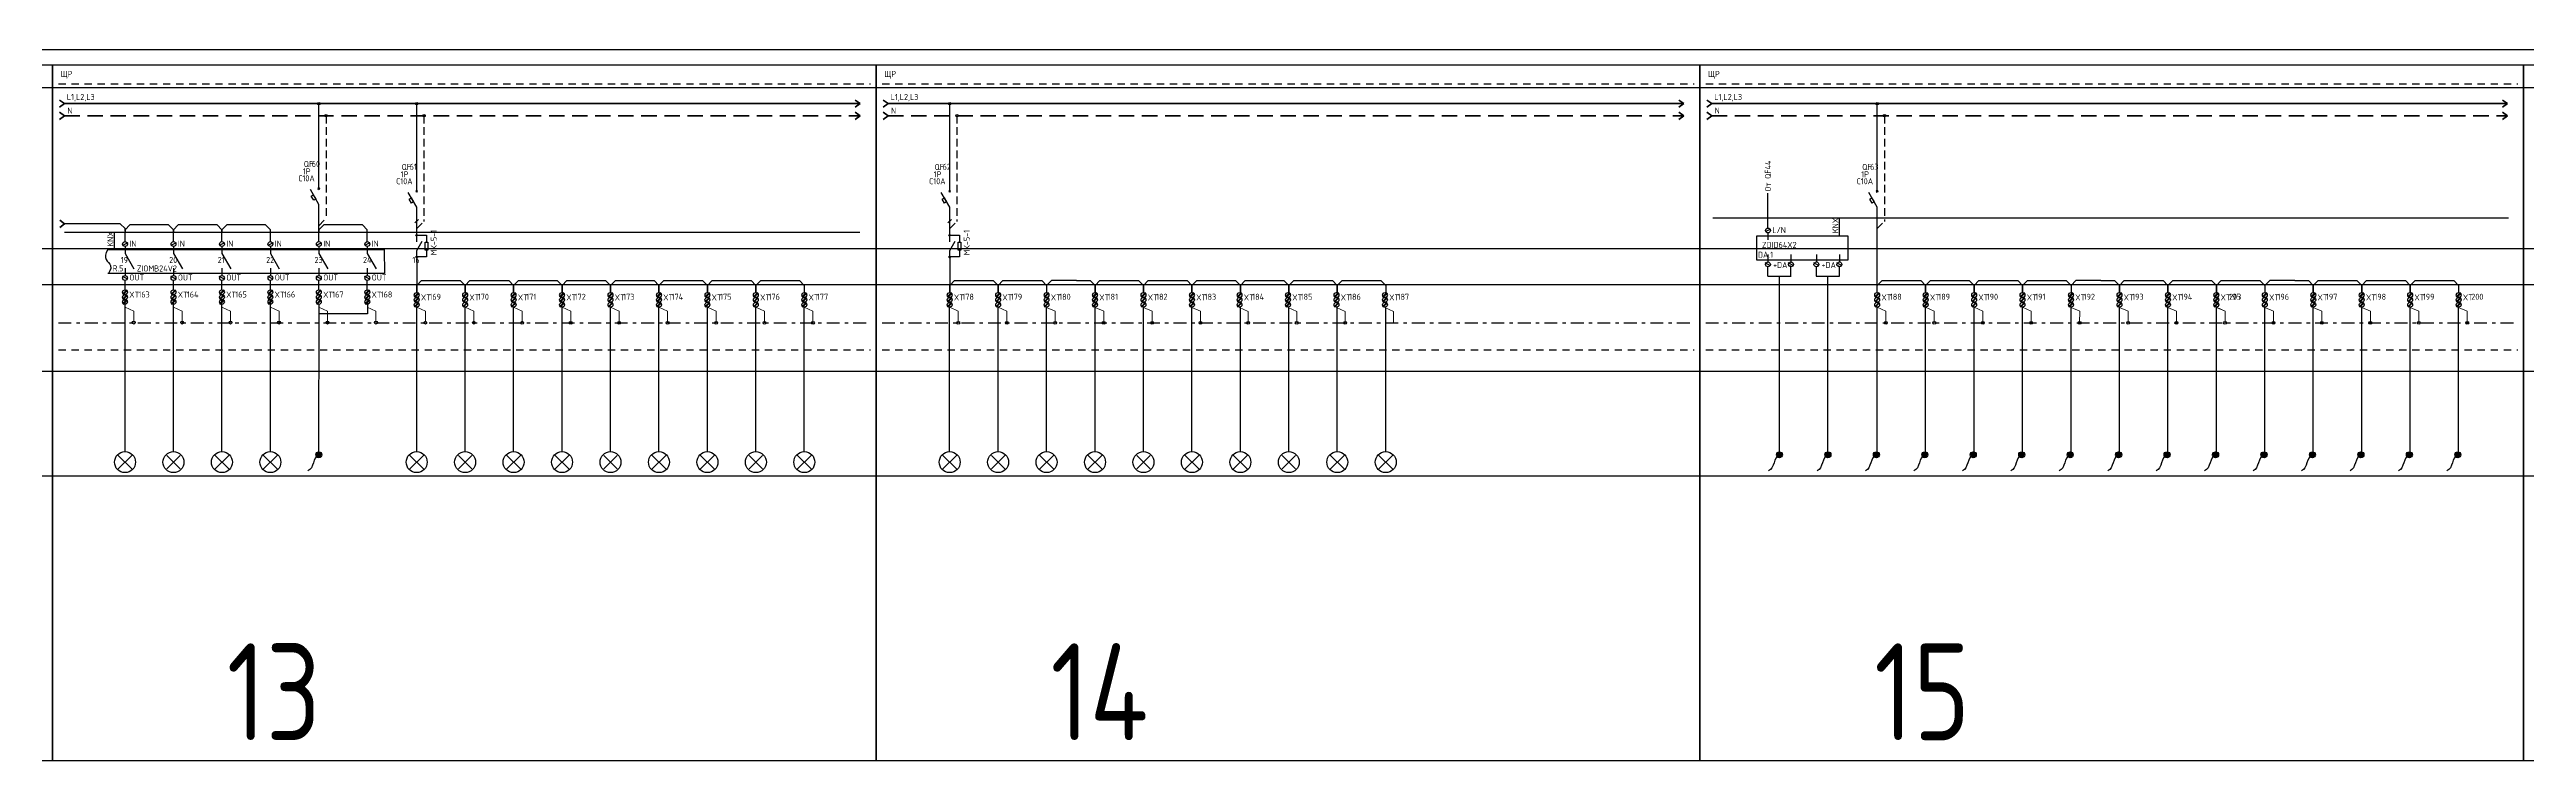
# Model space of a CAD drawing. Header units: millimetres. Extents: x -174 to 283928, y 1291 to 21053.
# Drawn here: x 4134 to 5156, y 1291 to 1584 of the extents above; entities that cross this region are included whole.
import ezdxf
from ezdxf.enums import TextEntityAlignment as Align

# ---------------------------------------------------------------- set-up
doc = ezdxf.new("R2010")
doc.units = ezdxf.units.MM
for name, pattern in [('HIDDEN2', [4.7625, 3.175, -1.5875]), ('JIS_02_0.7', [1.35, 0.75, -0.6]), ('Штрихштриховая', [10.936111, 5.291667, -2.116667, 1.411111, -2.116667])]:
    doc.linetypes.add(name, pattern=pattern)
doc.layers.add('0-Область подсчета', color=152, linetype='Continuous', plot=False, transparency=0.5)
for name, color, linetype in [('0_XT', 7, 'Continuous'), ('0_ХТ', 7, 'Continuous'), ('Нумерация QF', 7, 'Continuous')]:
    doc.layers.add(name, color=color, linetype=linetype)
doc.layers.add('_0_ PE_проводник', color=3, linetype='Штрихштриховая', lineweight=20)
doc.styles.add('UNC_A', font='GOST2304A.ttf')
doc.styles.add('Unecom', font='GOST2304A.ttf', dxfattribs={"height": 2.5})

# ---------------------------------------------------------------- blocks, each defined once
blk = doc.blocks.new('*U243')
at = {"color": 0, "lineweight": 30}
for p, q in [((-2.8, 2.8), (2.8, -2.8)), ((-2.8, -2.8), (2.8, 2.8))]:
    blk.add_line(p, q, dxfattribs=at)
blk.add_circle((0, 0), 4.33, dxfattribs=at)
blk = doc.blocks.new('XT')
at = {"color": 32, "true_color": 0xcd6928}
for p, q in [((0.8, 0), (-1, -1.8)), ((1, -0.2), (-0.8, -2))]:
    blk.add_line(p, q, dxfattribs=at)
at = {"color": 5}
for p, q in [((0.8, -2), (-1, -3.8)), ((1, -2.2), (-0.8, -4))]:
    blk.add_line(p, q, dxfattribs=at)
at = {"color": 3}
for p, q in [((0.8, -4), (-1, -5.8)), ((1, -4.2), (-0.8, -6))]:
    blk.add_line(p, q, dxfattribs=at)
at = {"color": 32, "true_color": 0xcd6928}
blk.add_circle((0, -1), 1, dxfattribs=at)
at = {"color": 5}
blk.add_circle((0, -3), 1, dxfattribs=at)
at = {"color": 3}
blk.add_circle((0, -5), 1, dxfattribs=at)
at = {"style": 'UNC_A'}
blk.add_attdef('1', (1.7, 0.1), '', height=2.5, dxfattribs=at)
blk = doc.blocks.new('*U241')
at = {"color": 0, "lineweight": 30}
for p, q in [((-2.8, 2.8), (2.8, -2.8)), ((-2.8, -2.8), (2.8, 2.8))]:
    blk.add_line(p, q, dxfattribs=at)
blk.add_circle((0, 0), 4.33, dxfattribs=at)
blk = doc.blocks.new('*U242')
at = {"color": 0, "lineweight": 30}
for p, q in [((-2.8, 2.8), (2.8, -2.8)), ((-2.8, -2.8), (2.8, 2.8))]:
    blk.add_line(p, q, dxfattribs=at)
blk.add_circle((0, 0), 4.33, dxfattribs=at)
blk = doc.blocks.new('*U28')
at = {"lineweight": 25}
blk.add_line((-0.7, -0.7), (0.7, 0.7), dxfattribs=at)
blk = doc.blocks.new('*U291')
for p, q in [((0, -36.3), (0, 0)), ((0, -42.8), (-3.5, -36.7)), ((-0.4, -36.6), (0.4, -35.9)), ((0.4, -36.6), (-0.4, -35.9)), ((0, -54.3), (0, -42.8))]:
    blk.add_line(p, q)
at = {"color": 4, "linetype": 'HIDDEN2'}
for p in [(3, -5), (0, -51.6)]:
    blk.add_line(p, (3, -48.6), dxfattribs=at)
blk.add_lwpolyline([(-2.1, -41.1), (-3.1, -39.4), (-2.3, -38.9), (-1.3, -40.6)], close=True)
for centre in [(0, 0), (3, -5)]:
    blk.add_circle(centre, 0.5)
at = {"insert": (-6.2, -24.9), "char_height": 2.5, "attachment_point": 1, "style": 'Unecom'}
blk.add_mtext_dynamic_manual_height_columns('\\pxql;QF', width=5.707, gutter_width=12.5, heights=[4.37], dxfattribs=at)
at = {"style": 'Unecom'}
for tag, p in [('P', (-3.4, -30.4)), ('A', (-1.7, -33.3))]:
    blk.add_attdef(tag, text='', height=2.5, dxfattribs=at).set_placement(p, align=Align.RIGHT)
blk.add_attdef('N', (-3.2, -27.4), '', height=2.5, dxfattribs=at)
blk = doc.blocks.new('MK-5-1')
at = {"lineweight": 25}
for p, q in [((-0.5, -0.5), (0.5, 0.5)), ((-0.5, -15.3), (0.5, -14.2))]:
    blk.add_line(p, q, dxfattribs=at)
for p, q in [((0, -4.4), (0, -0.5)), ((0, -10.4), (3.7, -4)), ((0, -14.2), (0, -10.4))]:
    blk.add_line(p, q)
at = {"ltscale": 5}
for points in [[(0, 0), (6.7, 0), (6.7, -4.6)], [(6.7, -10.1), (6.7, -14.7), (0, -14.7)]]:
    blk.add_lwpolyline(points, dxfattribs=at)
blk.add_lwpolyline([(5.8, -4.6), (7.6, -4.6), (7.6, -10.1), (5.8, -10.1)], close=True, dxfattribs=at)
at = {"lineweight": 25}
for centre in [(0, 0), (0, -14.7)]:
    blk.add_circle(centre, 0.5, dxfattribs=at)
at = {"ltscale": 5, "style": 'Unecom'}
blk.add_attdef('№', text='', height=2.5, dxfattribs=at).set_placement((8.4, -7.6), align=Align.MIDDLE_LEFT)
blk = doc.blocks.new('*U248')
at = {"color": 0, "lineweight": 30}
for p, q in [((-2.8, 2.8), (2.8, -2.8)), ((-2.8, -2.8), (2.8, 2.8))]:
    blk.add_line(p, q, dxfattribs=at)
blk.add_circle((0, 0), 4.33, dxfattribs=at)
blk = doc.blocks.new('*U249')
at = {"color": 0, "lineweight": 30}
for p, q in [((-2.8, 2.8), (2.8, -2.8)), ((-2.8, -2.8), (2.8, 2.8))]:
    blk.add_line(p, q, dxfattribs=at)
blk.add_circle((0, 0), 4.33, dxfattribs=at)
blk = doc.blocks.new('*U250')
at = {"color": 0, "lineweight": 30}
for p, q in [((-2.8, 2.8), (2.8, -2.8)), ((-2.8, -2.8), (2.8, 2.8))]:
    blk.add_line(p, q, dxfattribs=at)
blk.add_circle((0, 0), 4.33, dxfattribs=at)
blk = doc.blocks.new('*U251')
at = {"color": 0, "lineweight": 30}
for p, q in [((-2.8, 2.8), (2.8, -2.8)), ((-2.8, -2.8), (2.8, 2.8))]:
    blk.add_line(p, q, dxfattribs=at)
blk.add_circle((0, 0), 4.33, dxfattribs=at)
blk = doc.blocks.new('*U252')
at = {"color": 0, "lineweight": 30}
for p, q in [((-2.8, 2.8), (2.8, -2.8)), ((-2.8, -2.8), (2.8, 2.8))]:
    blk.add_line(p, q, dxfattribs=at)
blk.add_circle((0, 0), 4.33, dxfattribs=at)
blk = doc.blocks.new('*U254')
at = {"color": 0, "lineweight": 30}
for p, q in [((-2.8, 2.8), (2.8, -2.8)), ((-2.8, -2.8), (2.8, 2.8))]:
    blk.add_line(p, q, dxfattribs=at)
blk.add_circle((0, 0), 4.33, dxfattribs=at)
blk = doc.blocks.new('*U247')
at = {"color": 0, "lineweight": 30}
for p, q in [((-2.8, 2.8), (2.8, -2.8)), ((-2.8, -2.8), (2.8, 2.8))]:
    blk.add_line(p, q, dxfattribs=at)
blk.add_circle((0, 0), 4.33, dxfattribs=at)
blk = doc.blocks.new('*U253')
at = {"color": 0, "lineweight": 30}
for p, q in [((-2.8, 2.8), (2.8, -2.8)), ((-2.8, -2.8), (2.8, 2.8))]:
    blk.add_line(p, q, dxfattribs=at)
blk.add_circle((0, 0), 4.33, dxfattribs=at)
blk = doc.blocks.new('*U78')
h = blk.add_hatch()
h.set_pattern_fill('ANGLE', color=0)
h.set_pattern_definition([(0, (-2.5674, 3.856), (0, 6.985), [5.08, -1.905]), (90, (-2.5674, 3.856), (-6.985, 4e-16), [5.08, -1.905])])
h.paths.add_polyline_path([(1.2, -1.3, 1), (-1.3, -1.3, 1)])
at = {"linetype": 'ByBlock'}
h = blk.add_hatch(color=0, dxfattribs=at)
h.dxf.hatch_style = 1
h.paths.add_polyline_path([(1.2, -1.3, 1), (-1.3, -1.3, 1)])
at = {"color": 0, "linetype": 'ByBlock'}
blk.add_circle((0, -1.3), 1.25, dxfattribs=at)
at = {"color": 0, "linetype": 'ByBlock', "start_tangent": (-9.510702, -2.8276), "end_tangent": (-11.984182, -3.983771)}
blk.add_spline([(0, -1.3), (-4.5, -7.9)], degree=3, dxfattribs=at)
blk = doc.blocks.new('далишка')
for p, q in [((14.4, 13.2), (14.4, 17.1)), ((14.4, 11.2), (14.4, 8.3)), ((14.4, 2.3), (14.4, -0.8)), ((23.9, 2.3), (23.9, -0.8)), ((34.4, 2.3), (34.4, -0.8)), ((43.9, 2.3), (43.9, -0.8)), ((14.4, -6.7), (14.4, -2.8)), ((23.9, -6.7), (23.9, -2.8)), ((34.4, -6.7), (34.4, -2.8)), ((43.9, -6.7), (43.9, -2.8))]:
    blk.add_line(p, q)
at = {"color": 1}
blk.add_line((43.9, 10), (43.9, 17.1), dxfattribs=at)
at = {"linetype": 'ByBlock', "lineweight": -2}
for points in [[(15.5, 12.8), (13.3, 11.6)], [(15.5, -2.4), (13.3, -1.2)], [(25.1, -2.4), (22.8, -1.2)], [(35.5, -2.4), (33.3, -1.2)], [(45.1, -2.4), (42.8, -1.2)]]:
    blk.add_lwpolyline(points, dxfattribs=at)
blk.add_lwpolyline([(9.8, 10), (47.4, 10), (47.4, 0), (9.8, 0)], close=True)
for centre in [(14.4, 12.2), (14.4, -1.8), (23.9, -1.8), (34.4, -1.8), (43.9, -1.8)]:
    blk.add_circle(centre, 1)
at = {"char_height": 2.5, "attachment_point": 1, "style": 'UNC_A'}
for s, width, insert in [('L/N', 3.09, (16.2, 13.6)), ('+DA-', 4.68, (16.5, -0.8)), ('+DA-', 4.68, (36.5, -0.8))]:
    blk.add_mtext_dynamic_manual_height_columns(s, width=width, gutter_width=12.5, heights=[3.08], dxfattribs=dict(at, insert=insert))
at = {"color": 1, "insert": (41, 11.1), "char_height": 2.5, "attachment_point": 1, "rotation": 90, "style": 'UNC_A'}
blk.add_mtext_dynamic_manual_height_columns('KNX', width=3.09, gutter_width=12.5, heights=[3.08], dxfattribs=at)
at = {"color": 1, "style": 'UNC_A'}
blk.add_attdef('ZIOMB24V2', (11.9, 5), '', height=2.5, dxfattribs=at)
blk = doc.blocks.new('*U270')
at = {"lineweight": 40}
for p, q in [((0, 0), (-2, 1.5)), ((0, 0), (-2, -1.5)), ((328.4, 0), (326.4, 1.5)), ((328.4, 0), (326.4, -1.5)), ((0, -5), (-2, -3.5)), ((0, -5), (-2, -6.5)), ((328.4, -5), (326.4, -3.5)), ((328.4, -5), (326.4, -6.5))]:
    blk.add_line(p, q, dxfattribs=at)
at = {"linetype": 'ByBlock', "lineweight": 40}
blk.add_lwpolyline([(0, 0), (328.4, 0)], dxfattribs=at)
at = {"color": 4, "linetype": 'HIDDEN2', "lineweight": 40, "ltscale": 2}
blk.add_lwpolyline([(0, -5), (328.4, -5)], dxfattribs=at)
at = {"insert": (1.2, -1.6), "char_height": 2.5, "attachment_point": 1, "style": 'UNC_A'}
blk.add_mtext_dynamic_manual_height_columns('N', width=3.844, gutter_width=12.5, heights=[0], dxfattribs=at)
at = {"style": 'UNC_A'}
blk.add_attdef('ЛИНИЯ', (1, 1.5), '', height=2.5, dxfattribs=at)
blk = doc.blocks.new('*U87')
for p, q in [((0, -36.3), (0, -1.2)), ((0, -42.8), (-3.5, -36.7)), ((-0.4, -36.6), (0.4, -35.9)), ((0.4, -36.6), (-0.4, -35.9)), ((0, -54.3), (0, -42.8))]:
    blk.add_line(p, q)
at = {"color": 4, "linetype": 'HIDDEN2'}
for p in [(3, -6.2), (0, -51.6)]:
    blk.add_line(p, (3, -48.6), dxfattribs=at)
blk.add_lwpolyline([(-2.1, -41.1), (-3.1, -39.4), (-2.3, -38.9), (-1.3, -40.6)], close=True)
for centre in [(0, -1.2), (3, -6.2)]:
    blk.add_circle(centre, 0.5)
at = {"insert": (-6.2, -24.9), "char_height": 2.5, "attachment_point": 1, "style": 'Unecom'}
blk.add_mtext_dynamic_manual_height_columns('\\pxql;QF', width=5.707, gutter_width=12.5, heights=[4.37], dxfattribs=at)
at = {"style": 'Unecom'}
for tag, p in [('P', (-3.4, -30.4)), ('A', (-1.7, -33.3))]:
    blk.add_attdef(tag, text='', height=2.5, dxfattribs=at).set_placement(p, align=Align.RIGHT)
blk.add_attdef('N', (-3.2, -27.4), '', height=2.5, dxfattribs=at)

msp = doc.modelspace()

# ---------------------------------------------------------------- linework, layer by layer
at = {"lineweight": 40}
for q in [(4138.081, 1513.972), (4138.081, 1510.972)]:
    msp.add_line((4140.081, 1512.472), q, dxfattribs=at)
at = {"color": 1}
msp.add_line((4160.7, 1501.899), (4160.7, 1508.949), dxfattribs=at)
for p, q in [((4164.999, 1505.089), (4164.999, 1508.949)), ((4164.999, 1503.089), (4164.999, 1500.212)), ((4184.999, 1505.089), (4184.999, 1508.949)), ((4184.999, 1503.089), (4184.999, 1500.212)), ((4204.999, 1505.089), (4204.999, 1508.949)), ((4204.999, 1503.089), (4204.999, 1500.212)), ((4224.999, 1505.089), (4224.999, 1508.949)), ((4224.999, 1503.089), (4224.999, 1500.212)), ((4244.999, 1505.089), (4244.999, 1508.949)), ((4244.999, 1503.089), (4244.999, 1500.212)), ((4264.999, 1505.089), (4264.999, 1508.949)), ((4264.999, 1503.089), (4264.999, 1500.212)), ((4285.392, 1505.089), (4285.392, 1508.949)), ((4157.901, 1501.899), (4272.024, 1501.899)), ((4164.999, 1500.212), (4168.688, 1493.822)), ((4164.999, 1494.212), (4164.999, 1491.109)), ((4184.999, 1500.212), (4188.688, 1493.822)), ((4184.999, 1494.212), (4184.999, 1491.109)), ((4204.999, 1500.212), (4208.688, 1493.822)), ((4204.999, 1494.212), (4204.999, 1491.109)), ((4224.999, 1500.212), (4228.688, 1493.822)), ((4224.999, 1494.212), (4224.999, 1491.109)), ((4244.999, 1500.212), (4248.688, 1493.822)), ((4244.999, 1494.212), (4244.999, 1491.109)), ((4264.999, 1500.212), (4268.688, 1493.822)), ((4264.999, 1494.212), (4264.999, 1491.109)), ((4285.392, 1494.212), (4285.392, 1491.109)), ((4272.109, 1491.899), (4157.901, 1491.899)), ((4164.999, 1485.249), (4164.999, 1489.109)), ((4184.999, 1485.249), (4184.999, 1489.109)), ((4204.999, 1485.249), (4204.999, 1489.109)), ((4224.999, 1485.249), (4224.999, 1489.109)), ((4244.999, 1485.249), (4244.999, 1489.109)), ((4264.999, 1485.249), (4264.999, 1489.109))]:
    msp.add_line(p, q)
at = {"color": 6}
for points in [[(4135, 1577.99), (3795, 1577.99), (3795, 1290.99), (4135, 1290.99), (4135, 1577.99)], [(4475, 1577.99), (4135, 1577.99), (4135, 1290.99), (4475, 1290.99), (4475, 1577.99)], [(4815, 1577.99), (4475, 1577.99), (4475, 1290.99), (4815, 1290.99), (4815, 1577.99)], [(5155, 1577.99), (4815, 1577.99), (4815, 1290.99), (5155, 1290.99), (5155, 1577.99)], [(5495, 1577.99), (5155, 1577.99), (5155, 1290.99), (5495, 1290.99), (5495, 1577.99)]]:
    msp.add_lwpolyline(points, dxfattribs=at)
at = {"linetype": 'JIS_02_0.7', "ltscale": 4}
for points in [[(4137.499, 1570.16), (4472.679, 1570.16)], [(4477.499, 1570.16), (4812.679, 1570.16)], [(4817.499, 1570.16), (5152.679, 1570.16)], [(4137.499, 1460.471), (4472.679, 1460.471)], [(4477.499, 1460.471), (4812.679, 1460.471)], [(4817.499, 1460.471), (5152.679, 1460.471)]]:
    msp.add_lwpolyline(points, dxfattribs=at)
for points in [[(4843.126, 1514.552), (4843.126, 1525.14)], [(4164.999, 1509.472), (4164.999, 1510.472), (4162.999, 1512.472), (4140.081, 1512.472)], [(4184.999, 1508.972), (4184.999, 1509.972), (4182.999, 1511.972), (4166.999, 1511.972), (4164.999, 1509.972), (4164.999, 1508.972)], [(4204.999, 1508.972), (4204.999, 1509.972), (4202.999, 1511.972), (4186.999, 1511.972), (4184.999, 1509.972), (4184.999, 1508.972)], [(4224.999, 1508.972), (4224.999, 1509.972), (4222.999, 1511.972), (4206.999, 1511.972), (4204.999, 1509.972), (4204.999, 1508.972)], [(4264.999, 1508.972), (4264.999, 1509.972), (4262.999, 1511.972), (4246.999, 1511.972), (4244.999, 1509.972), (4244.999, 1508.972)], [(4888.252, 1484.055), (4888.252, 1510.414)], [(4272.024, 1501.899), (4272.109, 1491.899)], [(4285.391, 1498.759), (4285.391, 1484.055)], [(4505.391, 1498.759), (4505.391, 1484.055)], [(4285.391, 1484.055), (4285.391, 1487.055), (4287.391, 1489.055), (4303.391, 1489.055), (4305.391, 1487.055), (4305.391, 1484.055)], [(4305.391, 1484.055), (4305.391, 1487.055), (4307.391, 1489.055), (4323.391, 1489.055), (4325.391, 1487.055), (4325.391, 1484.055)], [(4325.391, 1484.055), (4325.391, 1487.055), (4327.391, 1489.055), (4343.391, 1489.055), (4345.391, 1487.055), (4345.391, 1484.055)], [(4345.391, 1484.055), (4345.391, 1487.055), (4347.391, 1489.055), (4363.391, 1489.055), (4365.391, 1487.055), (4365.391, 1484.055)], [(4365.391, 1484.055), (4365.391, 1487.055), (4367.391, 1489.055), (4383.391, 1489.055), (4385.391, 1487.055), (4385.391, 1484.055)], [(4385.391, 1484.055), (4385.391, 1487.055), (4387.391, 1489.055), (4403.391, 1489.055), (4405.391, 1487.055), (4405.391, 1484.055)], [(4405.391, 1484.055), (4405.391, 1487.055), (4407.391, 1489.055), (4423.391, 1489.055), (4425.391, 1487.055), (4425.391, 1484.055)], [(4425.391, 1484.055), (4425.391, 1487.055), (4427.391, 1489.055), (4443.391, 1489.055), (4445.391, 1487.055), (4445.391, 1484.055)], [(4505.391, 1484.055), (4505.391, 1487.055), (4507.391, 1489.055), (4523.391, 1489.055), (4525.391, 1487.055), (4525.391, 1484.055)], [(4525.391, 1484.055), (4525.391, 1487.055), (4527.391, 1489.055), (4543.391, 1489.055), (4545.391, 1487.055), (4545.391, 1484.055)], [(4557.712, 1489.055), (4547.391, 1489.055), (4545.391, 1487.055), (4545.391, 1484.055)], [(4557.712, 1489.055), (4563.391, 1489.055), (4565.391, 1487.055), (4565.391, 1484.055)], [(4565.391, 1484.055), (4565.391, 1487.055), (4567.391, 1489.055), (4583.391, 1489.055), (4585.391, 1487.055), (4585.391, 1484.055)], [(4585.391, 1484.055), (4585.391, 1487.055), (4587.391, 1489.055), (4603.391, 1489.055), (4605.391, 1487.055), (4605.391, 1484.055)], [(4605.391, 1484.055), (4605.391, 1487.055), (4607.391, 1489.055), (4623.391, 1489.055), (4625.391, 1487.055), (4625.391, 1484.055)], [(4625.391, 1484.055), (4625.391, 1487.055), (4627.391, 1489.055), (4643.391, 1489.055), (4645.391, 1487.055), (4645.391, 1484.055)], [(4645.391, 1484.055), (4645.391, 1487.055), (4647.391, 1489.055), (4663.391, 1489.055), (4665.391, 1487.055), (4665.391, 1484.055)], [(4665.391, 1484.055), (4665.391, 1487.055), (4667.391, 1489.055), (4683.391, 1489.055), (4685.391, 1487.055), (4685.391, 1484.055)], [(4843.126, 1490.852), (4852.706, 1490.852)], [(4847.916, 1418.424), (4847.916, 1490.852)], [(4863.126, 1490.852), (4872.706, 1490.852)], [(4867.916, 1418.424), (4867.916, 1490.852)], [(4888.252, 1484.055), (4888.252, 1487.055), (4890.252, 1489.055), (4906.252, 1489.055), (4908.252, 1487.055), (4908.252, 1484.055)], [(4908.252, 1484.055), (4908.252, 1487.055), (4910.252, 1489.055), (4926.252, 1489.055), (4928.252, 1487.055), (4928.252, 1484.055)], [(4928.252, 1484.055), (4928.252, 1487.055), (4930.252, 1489.055), (4946.252, 1489.055), (4948.252, 1487.055), (4948.252, 1484.055)], [(4948.252, 1484.055), (4948.252, 1487.055), (4950.252, 1489.055), (4966.252, 1489.055), (4968.252, 1487.055), (4968.252, 1484.055)], [(4980.573, 1489.055), (4970.252, 1489.055), (4968.252, 1487.055), (4968.252, 1484.055)], [(4980.573, 1489.055), (4986.252, 1489.055), (4988.252, 1487.055), (4988.252, 1484.055)], [(4988.252, 1484.055), (4988.252, 1487.055), (4990.252, 1489.055), (5006.252, 1489.055), (5008.252, 1487.055), (5008.252, 1484.055)], [(5008.252, 1484.055), (5008.252, 1487.055), (5010.252, 1489.055), (5026.252, 1489.055), (5028.252, 1487.055), (5028.252, 1484.055)], [(5028.252, 1484.055), (5028.252, 1487.055), (5030.252, 1489.055), (5046.252, 1489.055), (5048.252, 1487.055), (5048.252, 1484.055)], [(5060.573, 1489.055), (5050.252, 1489.055), (5048.252, 1487.055), (5048.252, 1484.055)], [(5060.573, 1489.055), (5066.252, 1489.055), (5068.252, 1487.055), (5068.252, 1484.055)], [(5068.252, 1484.055), (5068.252, 1487.055), (5070.252, 1489.055), (5086.252, 1489.055), (5088.252, 1487.055), (5088.252, 1484.055)], [(5088.252, 1484.055), (5088.252, 1487.055), (5090.252, 1489.055), (5106.252, 1489.055), (5108.252, 1487.055), (5108.252, 1484.055)], [(5108.252, 1484.055), (5108.252, 1487.055), (5110.252, 1489.055), (5126.252, 1489.055), (5128.252, 1487.055), (5128.252, 1484.055)], [(4164.998, 1418.422), (4165, 1481.249)], [(4184.998, 1418.422), (4185, 1481.249)], [(4204.998, 1418.422), (4205, 1481.249)], [(4224.998, 1418.422), (4225, 1481.249)], [(4245, 1417.174), (4245.074, 1479.233)], [(4265.074, 1480.235), (4265.074, 1475.235), (4245.074, 1475.235)], [(4285.389, 1418.424), (4285.389, 1478.055)], [(4305.389, 1418.424), (4305.389, 1478.055)], [(4325.389, 1418.424), (4325.389, 1478.055)], [(4345.389, 1418.424), (4345.389, 1478.055)], [(4365.389, 1418.424), (4365.389, 1478.055)], [(4385.389, 1418.424), (4385.389, 1478.055)], [(4405.389, 1418.424), (4405.389, 1478.055)], [(4425.389, 1418.424), (4425.389, 1478.055)], [(4445.389, 1418.424), (4445.389, 1478.055)], [(4505.389, 1418.424), (4505.389, 1478.055)], [(4525.389, 1418.424), (4525.389, 1478.055)], [(4545.389, 1418.424), (4545.389, 1478.055)], [(4565.389, 1418.424), (4565.389, 1478.055)], [(4585.389, 1418.424), (4585.389, 1478.055)], [(4605.389, 1418.424), (4605.389, 1478.055)], [(4625.389, 1418.424), (4625.389, 1478.055)], [(4645.389, 1418.424), (4645.389, 1478.055)], [(4665.389, 1418.424), (4665.389, 1478.055)], [(4685.389, 1418.424), (4685.389, 1478.055)], [(4888.25, 1418.424), (4888.25, 1478.055)], [(4908.25, 1418.424), (4908.25, 1478.055)], [(4928.25, 1418.424), (4928.25, 1478.055)], [(4948.25, 1418.424), (4948.25, 1478.055)], [(4968.25, 1418.424), (4968.25, 1478.055)], [(4988.25, 1418.424), (4988.25, 1478.055)], [(5008.25, 1418.424), (5008.25, 1478.055)], [(5028.25, 1418.424), (5028.25, 1478.055)], [(5028.25, 1418.424), (5028.25, 1478.055)], [(5048.25, 1418.424), (5048.25, 1478.055)], [(5068.25, 1418.424), (5068.25, 1478.055)], [(5088.25, 1418.424), (5088.25, 1478.055)], [(5108.25, 1418.424), (5108.25, 1478.055)], [(5128.25, 1418.424), (5128.25, 1478.055)]]:
    msp.add_lwpolyline(points)
at = {"color": 1}
for points in [[(4820.463, 1514.896), (5148.815, 1514.896)], [(4139.986, 1508.949), (4468.338, 1508.949)]]:
    msp.add_lwpolyline(points, dxfattribs=at)
at = {"linetype": 'ByBlock', "lineweight": -2}
for points in [[(4166.103, 1504.651), (4163.895, 1503.527)], [(4186.103, 1504.651), (4183.895, 1503.527)], [(4206.103, 1504.651), (4203.895, 1503.527)], [(4226.103, 1504.651), (4223.895, 1503.527)], [(4246.103, 1504.651), (4243.895, 1503.527)], [(4266.103, 1504.651), (4263.895, 1503.527)], [(4166.103, 1489.547), (4163.895, 1490.671)], [(4186.103, 1489.547), (4183.895, 1490.671)], [(4206.103, 1489.547), (4203.895, 1490.671)], [(4226.103, 1489.547), (4223.895, 1490.671)], [(4246.103, 1489.547), (4243.895, 1490.671)], [(4266.103, 1489.547), (4263.895, 1490.671)]]:
    msp.add_lwpolyline(points, dxfattribs=at)
at = {"color": 3, "linetype": 'Штрихштриховая'}
for points in [[(4137.499, 1471.568), (4472.679, 1471.568)], [(4477.499, 1471.568), (4812.679, 1471.568)], [(4817.499, 1471.568), (5152.679, 1471.568)]]:
    msp.add_lwpolyline(points, dxfattribs=at)
for centre in [(4164.999, 1504.089), (4184.999, 1504.089), (4204.999, 1504.089), (4224.999, 1504.089), (4244.999, 1504.089), (4264.999, 1504.089), (4164.999, 1490.109), (4184.999, 1490.109), (4204.999, 1490.109), (4224.999, 1490.109), (4244.999, 1490.109), (4264.999, 1490.109)]:
    msp.add_circle(centre, 1)
at = {"color": 0, "linetype": 'ByBlock', "lineweight": -3}
for centre in [(4168.573, 1471.681), (4188.573, 1471.675), (4208.573, 1471.669), (4228.573, 1471.663), (4248.573, 1471.681), (4268.573, 1471.675), (4288.964, 1471.657), (4308.964, 1471.651), (4328.964, 1471.645), (4348.964, 1471.628), (4368.964, 1471.628), (4388.964, 1471.628), (4408.964, 1471.622), (4428.964, 1471.616), (4448.964, 1471.61), (4508.964, 1471.604), (4528.964, 1471.598), (4548.964, 1471.592), (4568.964, 1471.587), (4588.964, 1471.581), (4608.964, 1471.575), (4628.63, 1471.557), (4648.63, 1471.557), (4668.63, 1471.557), (4891.824, 1471.616), (4911.824, 1471.61), (4931.824, 1471.604), (4951.824, 1471.598), (4971.824, 1471.592), (4991.824, 1471.587), (5011.824, 1471.581), (5031.824, 1471.598), (5031.824, 1471.575), (5051.824, 1471.592), (5071.824, 1471.587), (5091.824, 1471.581), (5111.824, 1471.575), (5131.824, 1471.575)]:
    msp.add_circle(centre, 0.575, dxfattribs=at)
msp.add_open_spline([(4157.947, 1501.899), (4155.33, 1498.158), (4161.365, 1495.5), (4158.031, 1491.899), (4158.031, 1491.899)], degree=3)
at = {"layer": '0-Область подсчета'}
for points in [[(147.309, 1584.367), (6296.248, 1584.367), (6296.248, 1408.375), (147.309, 1408.375)], [(150.349, 1568.697), (6220.211, 1568.697), (6220.211, 1502.163), (150.349, 1502.163)], [(142.142, 1487.401), (6300.609, 1487.401), (6300.609, 1451.513), (142.142, 1451.513)]]:
    msp.add_lwpolyline(points, close=True, dxfattribs=at)
at = {"layer": '_0_ PE_проводник'}
for points in [[(4168.573, 1471.681), (4168.574, 1476.449), (4165.001, 1478.073)], [(4188.573, 1471.675), (4188.574, 1476.443), (4185.001, 1478.067)], [(4208.573, 1471.669), (4208.574, 1476.437), (4205.001, 1478.061)], [(4228.573, 1471.663), (4228.574, 1476.431), (4225.001, 1478.055)], [(4248.573, 1471.681), (4248.574, 1476.449), (4245.001, 1478.073)], [(4268.573, 1471.675), (4268.574, 1476.443), (4265.001, 1478.067)], [(4288.964, 1471.657), (4288.965, 1476.425), (4285.392, 1478.049)], [(4308.964, 1471.651), (4308.965, 1476.419), (4305.392, 1478.043)], [(4328.964, 1471.645), (4328.965, 1476.413), (4325.392, 1478.037)], [(4348.964, 1471.628), (4348.965, 1476.396), (4345.392, 1478.02)], [(4368.964, 1471.628), (4368.965, 1476.396), (4365.392, 1478.02)], [(4388.964, 1471.628), (4388.965, 1476.396), (4385.392, 1478.02)], [(4408.964, 1471.622), (4408.965, 1476.39), (4405.392, 1478.014)], [(4428.964, 1471.616), (4428.965, 1476.384), (4425.392, 1478.008)], [(4448.964, 1471.61), (4448.965, 1476.378), (4445.392, 1478.002)], [(4508.964, 1471.604), (4508.965, 1476.372), (4505.392, 1477.996)], [(4528.964, 1471.598), (4528.965, 1476.366), (4525.392, 1477.99)], [(4548.964, 1471.592), (4548.965, 1476.36), (4545.392, 1477.984)], [(4568.964, 1471.587), (4568.965, 1476.355), (4565.392, 1477.979)], [(4588.964, 1471.581), (4588.965, 1476.349), (4585.392, 1477.973)], [(4608.964, 1471.575), (4608.965, 1476.343), (4605.392, 1477.967)], [(4628.63, 1471.557), (4628.631, 1476.325), (4625.058, 1477.949)], [(4648.63, 1471.557), (4648.631, 1476.325), (4645.058, 1477.949)], [(4668.63, 1471.557), (4668.631, 1476.325), (4665.058, 1477.949)], [(4688.63, 1471.557), (4688.631, 1476.325), (4685.058, 1477.949)], [(4891.824, 1471.616), (4891.826, 1476.384), (4888.253, 1478.008)], [(4911.824, 1471.61), (4911.826, 1476.378), (4908.253, 1478.002)], [(4931.824, 1471.604), (4931.826, 1476.372), (4928.253, 1477.996)], [(4951.824, 1471.598), (4951.826, 1476.366), (4948.253, 1477.99)], [(4971.824, 1471.592), (4971.826, 1476.36), (4968.253, 1477.984)], [(4991.824, 1471.587), (4991.826, 1476.355), (4988.253, 1477.979)], [(5011.824, 1471.581), (5011.826, 1476.349), (5008.253, 1477.973)], [(5031.824, 1471.598), (5031.826, 1476.366), (5028.253, 1477.99)], [(5031.824, 1471.575), (5031.826, 1476.343), (5028.253, 1477.967)], [(5051.824, 1471.592), (5051.826, 1476.36), (5048.253, 1477.984)], [(5071.824, 1471.587), (5071.826, 1476.355), (5068.253, 1477.979)], [(5091.824, 1471.581), (5091.826, 1476.349), (5088.253, 1477.973)], [(5111.824, 1471.575), (5111.826, 1476.343), (5108.253, 1477.967)], [(5131.824, 1471.575), (5131.826, 1476.343), (5128.253, 1477.967)]]:
    msp.add_lwpolyline(points, dxfattribs=at)

# ---------------------------------------------------------------- block references
for p in [(4139.986, 1562.041), (4479.986, 1562.041), (4479.986, 1562.041), (4819.986, 1562.041), (4819.986, 1562.041)]:
    msp.add_blockref('*U270', p).add_auto_attribs({'ЛИНИЯ': 'L1,L2,L3'})
at = {"color": 1}
ref = msp.add_blockref('*U87', (4245, 1563.257), dxfattribs=at)
ref.add_attrib('P', '1P', dxfattribs={"height": 2.5, "style": 'Unecom'}).set_placement((4241.604, 1532.823), align=Align.RIGHT)
ref.add_attrib('A', 'С10А', dxfattribs={"height": 2.5, "style": 'Unecom'}).set_placement((4243.297, 1529.977), align=Align.RIGHT)
ref = msp.add_blockref('*U291', (4285.391, 1562.063), dxfattribs=at)
ref.add_attrib('P', '1P', dxfattribs={"height": 2.5, "style": 'Unecom'}).set_placement((4281.995, 1531.629), align=Align.RIGHT)
ref.add_attrib('A', 'С10А', dxfattribs={"height": 2.5, "style": 'Unecom'}).set_placement((4283.687, 1528.783), align=Align.RIGHT)
ref = msp.add_blockref('*U291', (4505.391, 1562.063), dxfattribs=at)
ref.add_attrib('P', '1P', dxfattribs={"height": 2.5, "style": 'Unecom'}).set_placement((4501.995, 1531.629), align=Align.RIGHT)
ref.add_attrib('A', 'С10А', dxfattribs={"height": 2.5, "style": 'Unecom'}).set_placement((4503.687, 1528.783), align=Align.RIGHT)
ref = msp.add_blockref('*U291', (4888.252, 1562.063), dxfattribs=at)
ref.add_attrib('P', '1P', dxfattribs={"height": 2.5, "style": 'Unecom'}).set_placement((4884.856, 1531.629), align=Align.RIGHT)
ref.add_attrib('A', 'С10А', dxfattribs={"height": 2.5, "style": 'Unecom'}).set_placement((4886.548, 1528.783), align=Align.RIGHT)
for p in [(4285.391, 1513.513), (4505.391, 1513.513)]:
    msp.add_blockref('*U28', p)
at = {"xscale": 0.6111081464869302, "yscale": 0.6111081464869302, "zscale": 0.6111081464869302}
for p in [(4285.391, 1507.755), (4505.391, 1507.755)]:
    msp.add_blockref('MK-5-1', p, dxfattribs=at)
ref = msp.add_blockref('XT', (4164.999, 1485.207))
ref.add_attrib('1', 'XT', (4166.747, 1481.964), dxfattribs={"height": 2.5, "style": 'UNC_A'})
ref = msp.add_blockref('XT', (4184.999, 1485.207))
ref.add_attrib('1', 'XT', (4186.747, 1481.964), dxfattribs={"height": 2.5, "style": 'UNC_A'})
ref = msp.add_blockref('XT', (4204.999, 1485.207))
ref.add_attrib('1', 'XT', (4206.747, 1481.964), dxfattribs={"height": 2.5, "style": 'UNC_A'})
ref = msp.add_blockref('XT', (4224.999, 1485.207))
ref.add_attrib('1', 'XT', (4226.747, 1481.964), dxfattribs={"height": 2.5, "style": 'UNC_A'})
ref = msp.add_blockref('XT', (4244.999, 1485.207))
ref.add_attrib('1', 'XT', (4246.747, 1481.964), dxfattribs={"height": 2.5, "style": 'UNC_A'})
ref = msp.add_blockref('XT', (4264.999, 1485.207))
ref.add_attrib('1', 'XT', (4266.747, 1481.964), dxfattribs={"height": 2.5, "style": 'UNC_A'})
ref = msp.add_blockref('XT', (4285.391, 1484.055))
ref.add_attrib('1', 'XT', (4287.139, 1480.812), dxfattribs={"height": 2.5, "style": 'UNC_A'})
ref = msp.add_blockref('XT', (4305.391, 1484.055))
ref.add_attrib('1', 'XT', (4307.139, 1480.812), dxfattribs={"height": 2.5, "style": 'UNC_A'})
ref = msp.add_blockref('XT', (4325.391, 1484.055))
ref.add_attrib('1', 'XT', (4327.139, 1480.812), dxfattribs={"height": 2.5, "style": 'UNC_A'})
ref = msp.add_blockref('XT', (4345.391, 1484.055))
ref.add_attrib('1', 'XT', (4347.139, 1480.812), dxfattribs={"height": 2.5, "style": 'UNC_A'})
ref = msp.add_blockref('XT', (4365.391, 1484.055))
ref.add_attrib('1', 'XT', (4367.139, 1480.812), dxfattribs={"height": 2.5, "style": 'UNC_A'})
ref = msp.add_blockref('XT', (4385.391, 1484.055))
ref.add_attrib('1', 'XT', (4387.139, 1480.812), dxfattribs={"height": 2.5, "style": 'UNC_A'})
ref = msp.add_blockref('XT', (4405.391, 1484.055))
ref.add_attrib('1', 'XT', (4407.139, 1480.812), dxfattribs={"height": 2.5, "style": 'UNC_A'})
ref = msp.add_blockref('XT', (4425.391, 1484.055))
ref.add_attrib('1', 'XT', (4427.139, 1480.812), dxfattribs={"height": 2.5, "style": 'UNC_A'})
ref = msp.add_blockref('XT', (4445.391, 1484.055))
ref.add_attrib('1', 'XT', (4447.139, 1480.812), dxfattribs={"height": 2.5, "style": 'UNC_A'})
ref = msp.add_blockref('XT', (4505.391, 1484.055))
ref.add_attrib('1', 'XT', (4507.139, 1480.812), dxfattribs={"height": 2.5, "style": 'UNC_A'})
ref = msp.add_blockref('XT', (4525.391, 1484.055))
ref.add_attrib('1', 'XT', (4527.139, 1480.812), dxfattribs={"height": 2.5, "style": 'UNC_A'})
ref = msp.add_blockref('XT', (4545.391, 1484.055))
ref.add_attrib('1', 'XT', (4547.139, 1480.812), dxfattribs={"height": 2.5, "style": 'UNC_A'})
ref = msp.add_blockref('XT', (4565.391, 1484.055))
ref.add_attrib('1', 'XT', (4567.139, 1480.812), dxfattribs={"height": 2.5, "style": 'UNC_A'})
ref = msp.add_blockref('XT', (4585.391, 1484.055))
ref.add_attrib('1', 'XT', (4587.139, 1480.812), dxfattribs={"height": 2.5, "style": 'UNC_A'})
ref = msp.add_blockref('XT', (4605.391, 1484.055))
ref.add_attrib('1', 'XT', (4607.139, 1480.812), dxfattribs={"height": 2.5, "style": 'UNC_A'})
ref = msp.add_blockref('XT', (4625.055, 1484.055))
ref.add_attrib('1', 'XT', (4626.803, 1480.812), dxfattribs={"height": 2.5, "style": 'UNC_A'})
ref = msp.add_blockref('XT', (4645.055, 1484.055))
ref.add_attrib('1', 'XT', (4646.803, 1480.812), dxfattribs={"height": 2.5, "style": 'UNC_A'})
ref = msp.add_blockref('XT', (4665.055, 1484.055))
ref.add_attrib('1', 'XT', (4666.803, 1480.812), dxfattribs={"height": 2.5, "style": 'UNC_A'})
ref = msp.add_blockref('XT', (4685.055, 1484.055))
ref.add_attrib('1', 'XT', (4686.803, 1480.812), dxfattribs={"height": 2.5, "style": 'UNC_A'})
ref = msp.add_blockref('XT', (4888.252, 1484.055))
ref.add_attrib('1', 'XT', (4890, 1480.812), dxfattribs={"height": 2.5, "style": 'UNC_A'})
ref = msp.add_blockref('XT', (4908.252, 1484.055))
ref.add_attrib('1', 'XT', (4910, 1480.812), dxfattribs={"height": 2.5, "style": 'UNC_A'})
ref = msp.add_blockref('XT', (4928.252, 1484.055))
ref.add_attrib('1', 'XT', (4930, 1480.812), dxfattribs={"height": 2.5, "style": 'UNC_A'})
ref = msp.add_blockref('XT', (4948.252, 1484.055))
ref.add_attrib('1', 'XT', (4950, 1480.812), dxfattribs={"height": 2.5, "style": 'UNC_A'})
ref = msp.add_blockref('XT', (4968.252, 1484.055))
ref.add_attrib('1', 'XT', (4970, 1480.812), dxfattribs={"height": 2.5, "style": 'UNC_A'})
ref = msp.add_blockref('XT', (4988.252, 1484.055))
ref.add_attrib('1', 'XT', (4990, 1480.812), dxfattribs={"height": 2.5, "style": 'UNC_A'})
ref = msp.add_blockref('XT', (5008.252, 1484.055))
ref.add_attrib('1', 'XT', (5010, 1480.812), dxfattribs={"height": 2.5, "style": 'UNC_A'})
ref = msp.add_blockref('XT', (5028.252, 1484.055))
ref.add_attrib('1', 'XT', (5030, 1480.812), dxfattribs={"height": 2.5, "style": 'UNC_A'})
ref = msp.add_blockref('XT', (5048.252, 1484.055))
ref.add_attrib('1', 'XT', (5050, 1480.812), dxfattribs={"height": 2.5, "style": 'UNC_A'})
ref = msp.add_blockref('XT', (5068.252, 1484.055))
ref.add_attrib('1', 'XT', (5070, 1480.812), dxfattribs={"height": 2.5, "style": 'UNC_A'})
ref = msp.add_blockref('XT', (5088.252, 1484.055))
ref.add_attrib('1', 'XT', (5090, 1480.812), dxfattribs={"height": 2.5, "style": 'UNC_A'})
ref = msp.add_blockref('XT', (5108.252, 1484.055))
ref.add_attrib('1', 'XT', (5110, 1480.812), dxfattribs={"height": 2.5, "style": 'UNC_A'})
ref = msp.add_blockref('XT', (5128.252, 1484.055))
ref.add_attrib('1', 'XT', (5130, 1480.812), dxfattribs={"height": 2.5, "style": 'UNC_A'})
at = {"color": 1}
for name, p in [('*U243', (4165, 1414.092)), ('*U241', (4185, 1414.092)), ('*U242', (4205, 1414.092)), ('*U242', (4225, 1414.092)), ('*U248', (4285.391, 1414.092)), ('*U249', (4305.391, 1414.092)), ('*U250', (4325.391, 1414.092)), ('*U251', (4345.391, 1414.092)), ('*U252', (4365.391, 1414.092)), ('*U252', (4385.391, 1414.092)), ('*U254', (4405.391, 1414.092)), ('*U247', (4425.391, 1414.092)), ('*U252', (4445.391, 1414.092)), ('*U253', (4505.391, 1414.092)), ('*U254', (4525.391, 1414.092)), ('*U247', (4545.391, 1414.092)), ('*U252', (4565.391, 1414.092)), ('*U253', (4585.391, 1414.092)), ('*U254', (4605.391, 1414.092)), ('*U254', (4625.391, 1414.092)), ('*U254', (4645.391, 1414.092)), ('*U254', (4665.391, 1414.092)), ('*U254', (4685.389, 1414.092))]:
    msp.add_blockref(name, p, dxfattribs=at)
at = {"color": 1, "linetype": 'ByBlock'}
for p in [(4245, 1418.424), (4847.916, 1418.424), (4867.916, 1418.424), (4887.916, 1418.424), (4907.916, 1418.424), (4927.916, 1418.424), (4947.916, 1418.424), (4967.916, 1418.424), (4987.916, 1418.424), (5007.916, 1418.424), (5027.916, 1418.424), (5047.916, 1418.424), (5067.916, 1418.424), (5087.916, 1418.424), (5107.916, 1418.424), (5127.916, 1418.424)]:
    msp.add_blockref('*U78', p, dxfattribs=at)
at = {"layer": 'Нумерация QF'}
msp.add_blockref('далишка', (4828.756, 1497.502), dxfattribs=at).add_auto_attribs({'ZIOMB24V2': 'ZDID64X2'})

# ---------------------------------------------------------------- texts
at = {"lineweight": 25, "insert": (4843.126, 1525.861), "char_height": 2.5, "attachment_point": 4, "rotation": 90, "style": 'UNC_A'}
msp.add_mtext_dynamic_manual_height_columns('От QF44', width=29.90784, gutter_width=12.5, heights=[0], dxfattribs=at)
at = {"color": 1, "insert": (4157.717, 1503.002), "char_height": 2.5, "attachment_point": 1, "rotation": 90, "style": 'UNC_A'}
msp.add_mtext_dynamic_manual_height_columns('KNX', width=3.09006, gutter_width=12.5, heights=[3.076], dxfattribs=at)
at = {"char_height": 2.5, "attachment_point": 1, "style": 'UNC_A'}
for s, width, insert in [('IN', 3.09006, (4166.814, 1505.532)), ('IN', 3.09006, (4186.814, 1505.532)), ('IN', 3.09006, (4206.814, 1505.532)), ('IN', 3.09006, (4226.814, 1505.532)), ('IN', 3.09006, (4246.814, 1505.532)), ('IN', 3.09006, (4266.814, 1505.532)), ('19', 4.98538, (4163.231, 1498.771)), ('20', 4.98538, (4183.231, 1498.771)), ('21', 4.98538, (4203.231, 1498.771)), ('22', 4.98538, (4223.231, 1498.771)), ('23', 4.98538, (4243.231, 1498.771)), ('24', 4.98538, (4263.231, 1498.771)), ('16', 4.98538, (4283.625, 1498.771)), ('OUT', 4.67951, (4166.814, 1491.552)), ('OUT', 4.67951, (4186.814, 1491.552)), ('OUT', 4.67951, (4206.814, 1491.552)), ('OUT', 4.67951, (4226.814, 1491.552)), ('OUT', 4.67951, (4246.814, 1491.552)), ('OUT', 4.67951, (4266.814, 1491.552))]:
    msp.add_mtext_dynamic_manual_height_columns(s, width=width, gutter_width=12.5, heights=[3.076], dxfattribs=dict(at, insert=insert))
at = {"color": 0, "linetype": 'ByBlock', "lineweight": 20, "char_height": 2.5, "width": 36.46284, "attachment_point": 4, "rotation": 90, "line_spacing_factor": 3.6, "style": 'Unecom'}
for insert in [(4292.435, 1499.398), (4512.435, 1499.398)]:
    msp.add_mtext('\\pxsm0.75;МК-5-1', dxfattribs=dict(at, insert=insert))
at = {"color": 1, "char_height": 2.5, "attachment_point": 1, "style": 'Unecom'}
for s, insert in [('R.5', (4159.848, 1495.323)), ('DA.1', (4839.032, 1500.926))]:
    msp.add_mtext_dynamic_manual_height_columns(s, width=11.00949, gutter_width=12.5, heights=[0], dxfattribs=dict(at, insert=insert))
at = {"color": 1, "style": 'UNC_A'}
msp.add_attdef('ZIOMB24V2', (4169.851, 1492.771), '------', height=2.5, dxfattribs=at)
at = {"layer": '0_XT', "char_height": 2.5, "attachment_point": 4, "style": 'Unecom'}
for s, insert in [('169', (4290.618, 1482.336)), ('170', (4310.618, 1482.336)), ('171', (4330.618, 1482.336)), ('172', (4350.618, 1482.336)), ('173', (4370.618, 1482.336)), ('174', (4390.618, 1482.336)), ('175', (4410.618, 1482.336)), ('176', (4430.618, 1482.336)), ('177', (4450.618, 1482.336)), ('178', (4510.618, 1482.336)), ('179', (4530.618, 1482.336)), ('180', (4550.618, 1482.336)), ('181', (4570.618, 1482.336)), ('182', (4590.618, 1482.336)), ('183', (4610.618, 1482.336)), ('184', (4630.282, 1482.336)), ('185', (4650.282, 1482.336)), ('186', (4670.282, 1482.336)), ('187', (4690.282, 1482.336)), ('188', (4893.479, 1482.336)), ('189', (4913.479, 1482.336)), ('190', (4933.479, 1482.336)), ('191', (4953.479, 1482.336)), ('192', (4973.479, 1482.336)), ('193', (4993.479, 1482.336)), ('194', (5013.479, 1482.336)), ('195', (5033.479, 1482.336)), ('203', (5033.479, 1482.336)), ('196', (5053.479, 1482.336)), ('197', (5073.479, 1482.336)), ('198', (5093.479, 1482.336)), ('199', (5113.479, 1482.336)), ('200', (5133.479, 1482.336))]:
    msp.add_mtext_dynamic_manual_height_columns(s, width=9.91675, gutter_width=12.5, heights=[0], dxfattribs=dict(at, insert=insert))
at = {"layer": '0_ХТ', "char_height": 2.5, "attachment_point": 4, "style": 'Unecom'}
for s, insert in [('163', (4170.51, 1483.288)), ('164', (4190.51, 1483.288)), ('165', (4210.51, 1483.288)), ('166', (4230.51, 1483.288)), ('167', (4250.51, 1483.288)), ('168', (4270.51, 1483.288))]:
    msp.add_mtext_dynamic_manual_height_columns(s, width=10.42076, gutter_width=12.5, heights=[0], dxfattribs=dict(at, insert=insert))
at = {"layer": 'Defpoints', "color": 6, "char_height": 40, "attachment_point": 1, "style": 'Unecom'}
for s, insert in [('13', (4207.024, 1339.307)), ('14', (4547.024, 1339.307)), ('15', (4887.024, 1339.307))]:
    msp.add_mtext_dynamic_manual_height_columns(s, width=99.92054, gutter_width=12.5, heights=[0], dxfattribs=dict(at, insert=insert))
at = {"layer": 'Нумерация QF', "char_height": 2.5, "style": 'Unecom'}
for s, width, insert, attachment_point in [('ЩР', 13.62236, (4138.367, 1575.564), 1), ('ЩР', 13.62236, (4478.367, 1575.564), 1), ('ЩР', 13.62236, (4478.367, 1575.564), 1), ('ЩР', 13.62236, (4818.367, 1575.564), 1), ('60', 7.51, (4242.085, 1537.178), 4), ('61', 7.51, (4282.476, 1535.984), 4), ('62', 7.51, (4502.476, 1535.984), 4), ('63', 7.51, (4885.336, 1535.984), 4)]:
    msp.add_mtext_dynamic_manual_height_columns(s, width=width, gutter_width=12.5, heights=[0], dxfattribs=dict(at, insert=insert, attachment_point=attachment_point))

doc.saveas('drawing.dxf')
